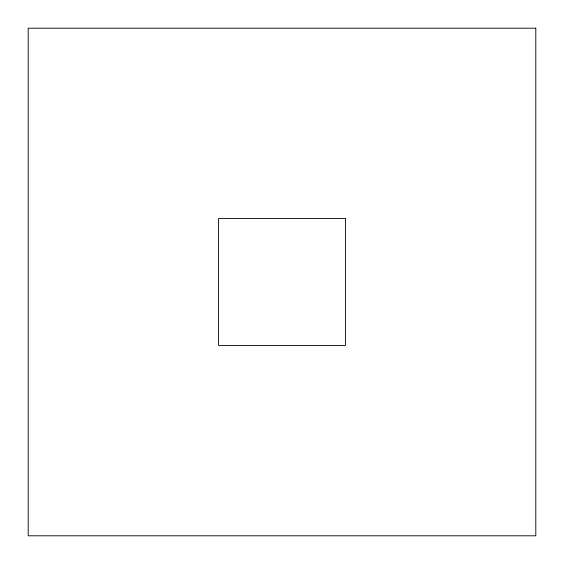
<?xml version="1.0" encoding="UTF-8"?>
<svg xmlns="http://www.w3.org/2000/svg" width="564" height="564" viewBox="0 0 564 564"><rect width="100%" height="100%" fill="white"/><g stroke="black" fill="none" stroke-linecap="round" stroke-linejoin="round"><path stroke-width="0.85" d="M535.8 28.2L28.2 28.2L28.2 535.8L535.8 535.8L535.8 28.2M345.45 218.55L218.55 218.55L218.55 345.45L345.45 345.45L345.45 218.55"/></g></svg>
